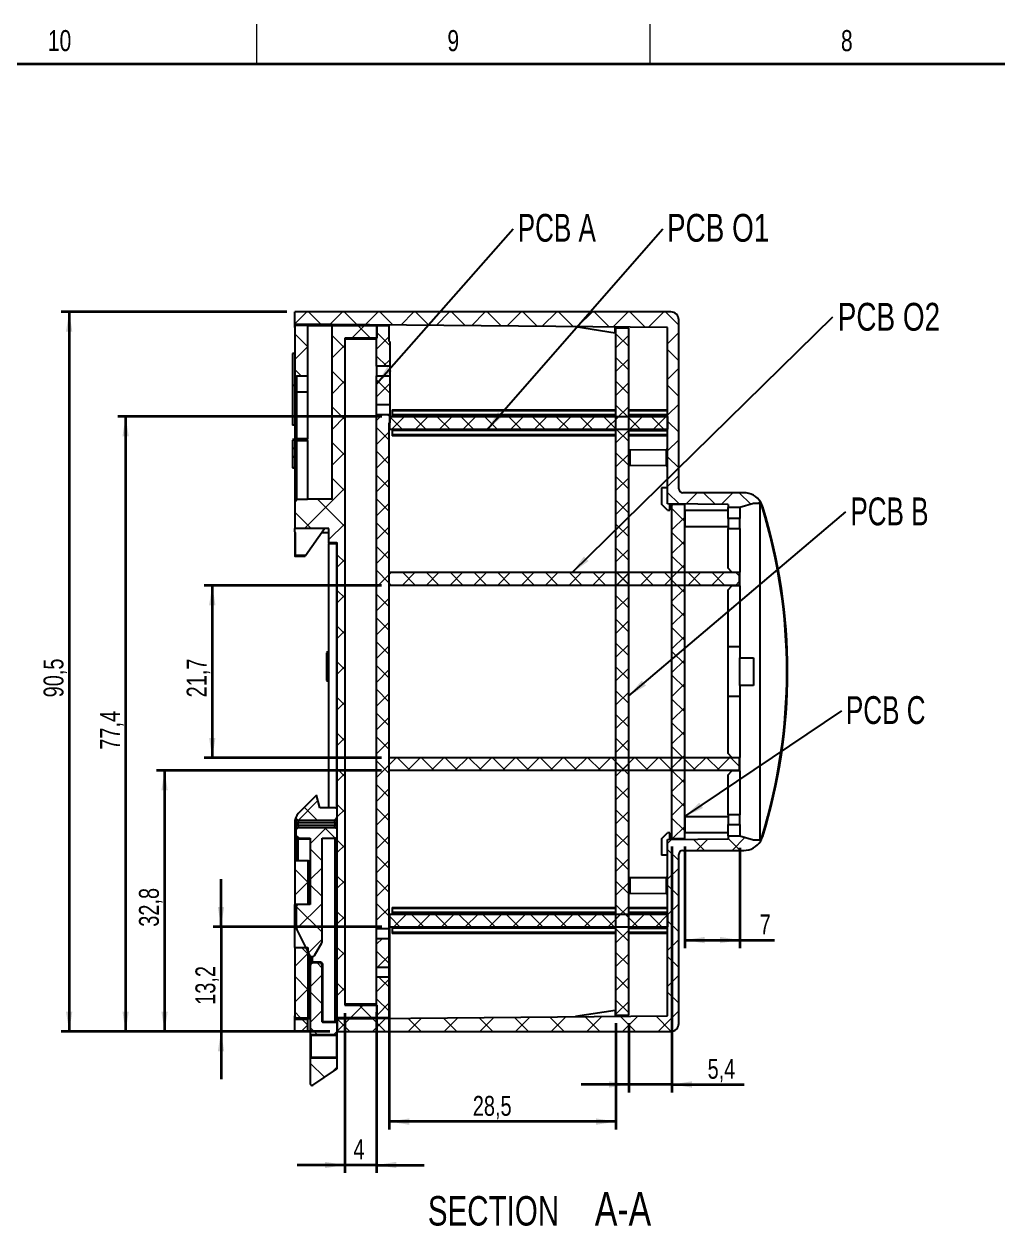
# Model space of a CAD drawing. Header units: millimetres. Extents: x 0 to 594, y 0 to 420.
# Drawn here: x 119.2 to 241.7, y 268.8 to 420 of the extents above; entities that cross this region are included whole.
import ezdxf

# ---------------------------------------------------------------- set-up
doc = ezdxf.new("R2010")
doc.units = ezdxf.units.MM
doc.linetypes.add('SLD-Solido', pattern=[0])
doc.layers.add('FORMAT', color=7, linetype='SLD-Solido', lineweight=35)
doc.styles.add('SLDTEXTSTYLE0', font='TXT', dxfattribs={"width": 0.75})
doc.styles.add('SLDTEXTSTYLE9', font='TXT', dxfattribs={"width": 0.7})
doc.dimstyles.new('SLDDIMSTYLE0', dxfattribs={"dimtxt": 2.5, "dimasz": 2.5, "dimexe": 0, "dimexo": 0.0625, "dimtad": 1, "dimdec": 1, "dimrnd": 1e-09, "dimzin": 12, "dimdsep": 46, "dimtxsty": 'SLDTEXTSTYLE0', "dimsah": 1, "dimcen": 0.09, "dimadec": 0, "dimazin": 3, "dimtfac": 1, "dimtdec": 1, "dimtofl": 0, "dimtmove": 0, "dimatfit": 3, "dimfxl": 1, "dimfrac": 2, "dimtolj": 1, "dimtzin": 12, "dimarcsym": 0})
doc.dimstyles.new('SLDDIMSTYLE1', dxfattribs={"dimtxt": 2.5, "dimasz": 2.5, "dimexe": 0, "dimexo": 0.0625, "dimtad": 1, "dimdec": 1, "dimrnd": 1e-09, "dimzin": 12, "dimdsep": 46, "dimtxsty": 'SLDTEXTSTYLE0', "dimsah": 1, "dimcen": 0.09, "dimadec": 0, "dimazin": 3, "dimtfac": 1, "dimtdec": 1, "dimtmove": 0, "dimatfit": 0, "dimfxl": 1, "dimfrac": 2, "dimtolj": 1, "dimtzin": 12, "dimarcsym": 0})
doc.dimstyles.new('SLDDIMSTYLE2', dxfattribs={"dimtxt": 0.18, "dimasz": 2.5, "dimexe": 0, "dimexo": 0.0625, "dimgap": 0, "dimtad": 0, "dimtih": 1, "dimtoh": 1, "dimdec": 0, "dimrnd": 1e-09, "dimzin": 0, "dimdsep": 46, "dimtxsty": 'Standard', "dimsah": 1, "dimcen": 0.09, "dimadec": 0, "dimazin": 0, "dimtfac": 2.5, "dimtdec": 0, "dimtofl": 0, "dimtmove": 0, "dimatfit": 3, "dimfxl": 1, "dimfrac": 2, "dimtolj": 1, "dimtzin": 0, "dimarcsym": 0})

# ---------------------------------------------------------------- blocks, each defined once
blk = doc.blocks.new('_D_2')
at = {"layer": 'FORMAT'}
for p, q in [((152.28, 383.8), (123.91, 383.8)), ((124.91, 383.8), (124.91, 293.29)), ((157.68, 293.29), (123.91, 293.29))]:
    blk.add_line(p, q, dxfattribs=at)
for points in [[(124.91, 383.8), (124.51, 381.3), (125.31, 381.3)], [(124.91, 293.29), (125.31, 295.79), (124.51, 295.79)]]:
    blk.add_solid(points, dxfattribs=at)
at = {"layer": 'FORMAT', "insert": (121.69, 335.31), "char_height": 2.5, "attachment_point": 1, "rotation": 90, "style": 'SLDTEXTSTYLE0'}
blk.add_mtext('90,5', dxfattribs=at)
blk = doc.blocks.new('_D_3')
at = {"layer": 'FORMAT'}
for p, q in [((200.73, 316.55), (200.73, 285.62)), ((195.29, 294.35), (195.29, 285.62)), ((195.29, 286.62), (189.29, 286.62)), ((200.73, 286.62), (195.29, 286.62)), ((200.73, 286.62), (209.83, 286.62))]:
    blk.add_line(p, q, dxfattribs=at)
for points in [[(195.29, 286.62), (192.79, 287.02), (192.79, 286.22)], [(200.73, 286.62), (203.23, 286.22), (203.23, 287.02)]]:
    blk.add_solid(points, dxfattribs=at)
at = {"layer": 'FORMAT', "insert": (205.21, 289.84), "char_height": 2.5, "attachment_point": 1, "style": 'SLDTEXTSTYLE0'}
blk.add_mtext('5,4', dxfattribs=at)
blk = doc.blocks.new('_D_4')
at = {"layer": 'FORMAT'}
for p, q in [((202.33, 316.55), (202.33, 303.78)), ((209.28, 316.4), (209.28, 303.78)), ((202.33, 304.78), (209.28, 304.78)), ((209.28, 304.78), (213.61, 304.78))]:
    blk.add_line(p, q, dxfattribs=at)
for points in [[(202.33, 304.78), (204.83, 304.38), (204.83, 305.18)], [(209.28, 304.78), (206.78, 305.18), (206.78, 304.38)]]:
    blk.add_solid(points, dxfattribs=at)
at = {"layer": 'FORMAT', "insert": (211.76, 308), "char_height": 2.5, "attachment_point": 1, "style": 'SLDTEXTSTYLE0'}
blk.add_mtext('7', dxfattribs=at)
blk = doc.blocks.new('_D_5')
at = {"layer": 'FORMAT'}
for p, q in [((165.18, 308.05), (165.18, 280.95)), ((193.69, 294.35), (193.69, 280.95)), ((193.69, 281.95), (165.18, 281.95))]:
    blk.add_line(p, q, dxfattribs=at)
for points in [[(165.18, 281.95), (167.68, 281.55), (167.68, 282.35)], [(193.69, 281.95), (191.19, 282.35), (191.19, 281.55)]]:
    blk.add_solid(points, dxfattribs=at)
at = {"layer": 'FORMAT', "insert": (175.68, 285.18), "char_height": 2.5, "attachment_point": 1, "style": 'SLDTEXTSTYLE0'}
blk.add_mtext('28,5', dxfattribs=at)
blk = doc.blocks.new('_D_6')
at = {"layer": 'FORMAT'}
for p, q in [((164.18, 349.4), (141.91, 349.4)), ((142.91, 349.4), (142.91, 327.7)), ((164.18, 327.7), (141.91, 327.7))]:
    blk.add_line(p, q, dxfattribs=at)
for points in [[(142.91, 349.4), (142.51, 346.9), (143.31, 346.9)], [(142.91, 327.7), (143.31, 330.2), (142.51, 330.2)]]:
    blk.add_solid(points, dxfattribs=at)
at = {"layer": 'FORMAT', "insert": (139.69, 335.31), "char_height": 2.5, "attachment_point": 1, "rotation": 90, "style": 'SLDTEXTSTYLE0'}
blk.add_mtext('21,7', dxfattribs=at)
blk = doc.blocks.new('_D_7')
at = {"layer": 'FORMAT'}
for p, q in [((164.18, 326.1), (135.91, 326.1)), ((136.91, 326.1), (136.91, 293.29)), ((157.68, 293.29), (135.91, 293.29))]:
    blk.add_line(p, q, dxfattribs=at)
for points in [[(136.91, 326.1), (136.51, 323.6), (137.31, 323.6)], [(136.91, 293.29), (137.31, 295.79), (136.51, 295.79)]]:
    blk.add_solid(points, dxfattribs=at)
at = {"layer": 'FORMAT', "insert": (133.69, 306.46), "char_height": 2.5, "attachment_point": 1, "rotation": 90, "style": 'SLDTEXTSTYLE0'}
blk.add_mtext('32,8', dxfattribs=at)
blk = doc.blocks.new('_D_8')
at = {"layer": 'FORMAT'}
for p, q in [((164.23, 370.64), (131.01, 370.64)), ((132.01, 370.64), (132.01, 293.29)), ((157.68, 293.29), (131.01, 293.29))]:
    blk.add_line(p, q, dxfattribs=at)
for points in [[(132.01, 370.64), (131.61, 368.14), (132.41, 368.14)], [(132.01, 293.29), (132.41, 295.79), (131.61, 295.79)]]:
    blk.add_solid(points, dxfattribs=at)
at = {"layer": 'FORMAT', "insert": (128.79, 328.73), "char_height": 2.5, "attachment_point": 1, "rotation": 90, "style": 'SLDTEXTSTYLE0'}
blk.add_mtext('77,4', dxfattribs=at)
blk = doc.blocks.new('_D_9')
at = {"layer": 'FORMAT'}
for p, q in [((144.01, 306.45), (144.01, 312.45)), ((164.23, 306.45), (143.01, 306.45)), ((144.01, 306.45), (144.01, 293.29)), ((157.68, 293.29), (143.01, 293.29)), ((144.01, 293.29), (144.01, 287.29))]:
    blk.add_line(p, q, dxfattribs=at)
for points in [[(144.01, 306.45), (144.41, 308.95), (143.61, 308.95)], [(144.01, 293.29), (143.61, 290.79), (144.41, 290.79)]]:
    blk.add_solid(points, dxfattribs=at)
at = {"layer": 'FORMAT', "insert": (140.79, 296.64), "char_height": 2.5, "attachment_point": 1, "rotation": 90, "style": 'SLDTEXTSTYLE0'}
blk.add_mtext('13,2', dxfattribs=at)
blk = doc.blocks.new('_D_10')
at = {"layer": 'FORMAT'}
for p, q in [((159.58, 295.6), (159.58, 275.49)), ((163.58, 295.7), (163.58, 275.49)), ((159.58, 276.49), (153.58, 276.49)), ((163.58, 276.49), (159.58, 276.49)), ((163.58, 276.49), (169.58, 276.49))]:
    blk.add_line(p, q, dxfattribs=at)
for points in [[(159.58, 276.49), (157.08, 276.89), (157.08, 276.09)], [(163.58, 276.49), (166.08, 276.09), (166.08, 276.89)]]:
    blk.add_solid(points, dxfattribs=at)
at = {"layer": 'FORMAT', "insert": (160.66, 279.72), "char_height": 2.5, "attachment_point": 1, "style": 'SLDTEXTSTYLE0'}
blk.add_mtext('4', dxfattribs=at)
blk = doc.blocks.new('SW_NOTE_0_1')
at = {"layer": 'FORMAT', "color": 0, "insert": (0.54, 1.86), "char_height": 3.5, "attachment_point": 1, "style": 'SLDTEXTSTYLE0'}
blk.add_mtext('PCB O1', dxfattribs=at)
blk = doc.blocks.new('SW_NOTE_0_2')
at = {"layer": 'FORMAT', "color": 0, "insert": (0.6, 1.75), "char_height": 3.5, "attachment_point": 1, "style": 'SLDTEXTSTYLE0'}
blk.add_mtext('PCB O2', dxfattribs=at)
blk = doc.blocks.new('SW_NOTE_0_3')
at = {"layer": 'FORMAT', "color": 0, "insert": (0.57, 1.8), "char_height": 3.5, "attachment_point": 1, "style": 'SLDTEXTSTYLE9'}
blk.add_mtext('PCB B', dxfattribs=at)
blk = doc.blocks.new('SW_NOTE_0_4')
at = {"layer": 'FORMAT', "color": 0, "insert": (0.51, 1.84), "char_height": 3.5, "attachment_point": 1, "style": 'SLDTEXTSTYLE9'}
blk.add_mtext('PCB C', dxfattribs=at)
blk = doc.blocks.new('SW_NOTE_0_5')
at = {"layer": 'FORMAT', "color": 0, "insert": (0.57, 1.86), "char_height": 3.5, "attachment_point": 1, "style": 'SLDTEXTSTYLE9'}
blk.add_mtext('PCB A', dxfattribs=at)

msp = doc.modelspace()

# ---------------------------------------------------------------- hatches: boundary and pattern name
at = {"linetype": 'SLD-Solido', "lineweight": 18}
h = msp.add_hatch(dxfattribs=at)
h.set_pattern_fill('ANSI37', scale=0.66667, style=0)
h.paths.add_polyline_path([(200.18, 370.64), (165.23, 370.64), (165.23, 369.04), (200.18, 369.04)], flags=0)
h = msp.add_hatch(dxfattribs=at)
h.set_pattern_fill('ANSI37', scale=0.66667, style=0)
h.paths.add_polyline_path([(165.18, 349.4), (209.18, 349.4), (209.18, 351), (165.18, 351)], flags=0)
h = msp.add_hatch(dxfattribs=at)
h.set_pattern_fill('ANSI37', scale=0.66667, style=0)
h.paths.add_polyline_path([(165.18, 326.1), (209.18, 326.1), (209.18, 327.7), (165.18, 327.7)], flags=0)
h = msp.add_hatch(dxfattribs=at)
h.set_pattern_fill('ANSI37', scale=0.66667, style=0)
h.paths.add_polyline_path([(200.18, 308.05), (165.23, 308.05), (165.23, 306.45), (200.18, 306.45)], flags=0)
at = {"layer": 'FORMAT', "linetype": 'SLD-Solido', "lineweight": 18}
h = msp.add_hatch(dxfattribs=at)
h.set_pattern_fill('ANSI37', color=256, style=0)
edge = h.paths.add_edge_path(flags=0)
edge.add_line((209.28, 359.2), (210.98, 359.7))
edge.add_line((210.98, 359.7), (211.81, 359.7))
edge.add_arc((211.81, 359.8), 0.1, 270, 391.3882)
edge.add_arc((209.76, 358.55), 2.5, 31.3882, 90)
edge.add_line((209.76, 361.05), (202.08, 361.05))
edge.add_arc((202.08, 361.55), 0.5, 180, 270, ccw=False)
edge.add_line((201.58, 361.55), (201.58, 382.8))
edge.add_arc((200.58, 382.8), 1, 0, 90)
edge.add_line((200.58, 383.8), (153.28, 383.8))
edge.add_line((153.28, 383.8), (153.28, 382.25))
edge.add_line((153.28, 382.25), (200.18, 381.84))
edge.add_line((200.18, 381.84), (200.18, 359.65))
edge.add_line((200.18, 359.65), (207.78, 359.58))
edge.add_line((207.78, 359.58), (207.78, 359.2))
edge.add_line((207.78, 359.2), (209.28, 359.2))
h = msp.add_hatch(dxfattribs=at)
h.set_pattern_fill('ANSI37', color=256, style=0)
edge = h.paths.add_edge_path(flags=0)
edge.add_line((153.53, 375.72), (154.88, 375.72))
edge.add_line((154.88, 375.72), (154.88, 382.08))
edge.add_line((154.88, 382.08), (153.53, 382.09))
edge.add_arc((153.53, 381.84), 0.25, 89.5, 180)
edge.add_line((153.28, 381.84), (153.28, 375.97))
edge.add_arc((153.53, 375.97), 0.25, 180, 270)
h = msp.add_hatch(dxfattribs=at)
h.set_pattern_fill('ANSI37', color=256, style=0)
edge = h.paths.add_edge_path(flags=0)
edge.add_line((159.58, 296.6), (159.58, 380.5))
edge.add_line((159.58, 380.5), (163.58, 380.5))
edge.add_line((163.58, 380.5), (163.58, 382.01))
edge.add_line((163.58, 382.01), (157.98, 382.06))
edge.add_line((157.98, 382.06), (157.98, 360.22))
edge.add_line((157.98, 360.22), (154.88, 360.22))
edge.add_line((154.88, 360.22), (153.53, 360.22))
edge.add_arc((153.53, 359.97), 0.25, 90, 180)
edge.add_line((153.28, 359.97), (153.28, 356.55))
edge.add_line((153.28, 356.55), (157.58, 356.55))
edge.add_line((157.58, 356.55), (157.58, 354.75))
edge.add_line((157.58, 354.75), (158.53, 354.75))
edge.add_arc((158.53, 354.65), 0.1, 0, 90, ccw=False)
edge.add_line((158.63, 354.65), (158.63, 295.04))
edge.add_line((158.63, 295.04), (163.58, 295.09))
edge.add_line((163.58, 295.09), (163.58, 296.6))
edge.add_line((163.58, 296.6), (159.58, 296.6))
h = msp.add_hatch(dxfattribs=at)
h.set_pattern_fill('ANSI37', color=256, scale=0.66667, style=0)
h.paths.add_polyline_path([(163.63, 382.05), (163.63, 380.5), (163.58, 380.5), (163.58, 376.95), (165.23, 376.95), (165.23, 380.05), (165.17, 380.05), (165.17, 382.05)], flags=0)
h = msp.add_hatch(dxfattribs=at)
h.set_pattern_fill('ANSI37', color=256, scale=0.666667, style=0)
h.paths.add_polyline_path([(193.69, 381.75), (193.69, 295.35), (195.29, 295.35), (195.29, 381.75)], flags=0)
h = msp.add_hatch(dxfattribs=at)
h.set_pattern_fill('ANSI37', color=256, scale=0.66667, style=0)
h.paths.add_polyline_path([(163.58, 372.1), (165.23, 372.1), (165.23, 375.75), (163.58, 375.75)], flags=0)
h = msp.add_hatch(dxfattribs=at)
h.set_pattern_fill('ANSI37', color=256, scale=0.66667, style=0)
h.paths.add_polyline_path([(163.58, 370.9), (163.58, 306.2), (165.23, 306.2), (165.23, 307.25), (165.16, 307.25), (165.16, 309.05), (165.18, 309.05), (165.18, 368.05), (165.16, 368.05), (165.16, 369.85), (165.23, 369.85), (165.23, 370.9)], flags=0)
h = msp.add_hatch(dxfattribs=at)
h.set_pattern_fill('ANSI37', color=256, scale=0.66667, style=0)
h.paths.add_polyline_path([(200.73, 317.55), (202.33, 317.55), (202.33, 359.55), (200.73, 359.55)], flags=0)
h = msp.add_hatch(dxfattribs=at)
h.set_pattern_fill('ANSI37', color=256, style=0)
edge = h.paths.add_edge_path(flags=0)
edge.add_line((153.73, 319.87), (158.33, 319.87))
edge.add_arc((158.33, 320.17), 0.3, 270, 360)
edge.add_line((158.63, 320.17), (158.63, 321.1))
edge.add_arc((158.33, 321.1), 0.3, 0, 90)
edge.add_line((158.33, 321.4), (156.43, 321.4))
edge.add_line((156.43, 321.4), (156, 323))
edge.add_line((156, 323), (153.72, 320.72))
edge.add_arc((154.43, 320.01), 1, 135, 174.0448)
edge.add_arc((153.73, 320.17), 0.3, 190.8841, 270)
h = msp.add_hatch(dxfattribs=at)
h.set_pattern_fill('ANSI37', color=256, style=0)
edge = h.paths.add_edge_path(flags=0)
edge.add_line((156.73, 317.6), (158.33, 317.6))
edge.add_arc((158.33, 317.9), 0.3, 270, 360)
edge.add_line((158.63, 317.9), (158.63, 318.6))
edge.add_arc((158.33, 318.6), 0.3, 0, 90)
edge.add_line((158.33, 318.9), (153.73, 318.9))
edge.add_arc((153.73, 318.6), 0.3, 90, 180)
edge.add_line((153.43, 318.6), (153.43, 317.9))
edge.add_arc((153.73, 317.9), 0.3, 180, 270)
edge.add_line((153.73, 317.6), (155.23, 317.6))
edge.add_line((155.23, 317.6), (155.23, 309.25))
edge.add_line((155.23, 309.25), (153.73, 309.25))
edge.add_arc((153.73, 309), 0.25, 90, 180)
edge.add_line((153.48, 309), (153.48, 306.43))
edge.add_arc((154.48, 306.43), 1, 180, 206.6746)
edge.add_line((153.59, 305.99), (155.14, 302.89))
edge.add_arc((155.34, 302.93), 0.2, 192.0906, 220.7399)
edge.add_arc((155.41, 303), 0.3, 220.7399, 270)
edge.add_line((155.41, 302.7), (155.52, 302.7))
edge.add_arc((155.52, 303), 0.3, 270, 330)
edge.add_line((155.78, 302.85), (156.69, 304.43))
edge.add_arc((156.43, 304.58), 0.3, 330, 360)
edge.add_line((156.73, 304.58), (156.73, 317.6))
h = msp.add_hatch(dxfattribs=at)
h.set_pattern_fill('ANSI37', color=256, style=0)
edge = h.paths.add_edge_path(flags=0)
edge.add_line((210.98, 317.4), (209.28, 317.9))
edge.add_line((209.28, 317.9), (207.78, 317.9))
edge.add_line((207.78, 317.9), (207.78, 317.51))
edge.add_line((207.78, 317.51), (200.18, 317.45))
edge.add_line((200.18, 317.45), (200.18, 295.25))
edge.add_line((200.18, 295.25), (158.68, 294.89))
edge.add_line((158.68, 294.89), (158.68, 293.29))
edge.add_line((158.68, 293.29), (200.58, 293.29))
edge.add_arc((200.58, 294.29), 1, 270, 360)
edge.add_line((201.58, 294.29), (201.58, 315.55))
edge.add_arc((202.08, 315.55), 0.5, 90, 180, ccw=False)
edge.add_line((202.08, 316.05), (209.76, 316.05))
edge.add_arc((209.76, 318.55), 2.5, 270, 328.6118)
edge.add_arc((211.81, 317.3), 0.1, 328.6118, 450)
edge.add_line((211.81, 317.4), (210.98, 317.4))
h = msp.add_hatch(dxfattribs=at)
h.set_pattern_fill('ANSI37', color=256, style=0)
edge = h.paths.add_edge_path(flags=0)
edge.add_line((154.93, 309.25), (154.93, 314.75))
edge.add_line((154.93, 314.75), (153.38, 314.75))
edge.add_arc((153.38, 314.65), 0.1, 90, 180)
edge.add_line((153.28, 314.65), (153.28, 309.25))
edge.add_line((153.28, 309.25), (154.93, 309.25))
h = msp.add_hatch(dxfattribs=at)
h.set_pattern_fill('ANSI37', color=256, scale=0.66667, style=0)
h.paths.add_polyline_path([(163.58, 301.35), (165.23, 301.35), (165.23, 305), (163.58, 305)], flags=0)
h = msp.add_hatch(dxfattribs=at)
h.set_pattern_fill('ANSI37', color=256, style=0)
edge = h.paths.add_edge_path(flags=0)
edge.add_line((154.93, 303.85), (153.28, 303.85))
edge.add_line((153.28, 303.85), (153.28, 295.25))
edge.add_arc((153.53, 295.25), 0.25, 180, 270.5)
edge.add_line((153.53, 295), (154.93, 295.01))
edge.add_line((154.93, 295.01), (154.93, 303.85))
h = msp.add_hatch(dxfattribs=at)
h.set_pattern_fill('ANSI37', color=256, style=0)
edge = h.paths.add_edge_path(flags=0)
edge.add_arc((156.83, 294.51), 0.1, 180, 270, ccw=False)
edge.add_line((156.73, 294.51), (156.73, 301.6))
edge.add_arc((156.43, 301.6), 0.3, 0, 90)
edge.add_line((156.43, 301.9), (155.53, 301.9))
edge.add_arc((155.53, 301.6), 0.3, 90, 180)
edge.add_line((155.23, 301.6), (155.23, 293.01))
edge.add_arc((155.33, 293.01), 0.1, 180, 270)
edge.add_line((155.33, 292.91), (158.53, 292.91))
edge.add_arc((158.53, 293.01), 0.1, 270, 360)
edge.add_line((158.63, 293.01), (158.63, 294.31))
edge.add_arc((158.53, 294.31), 0.1, 0, 90)
edge.add_line((158.53, 294.41), (156.83, 294.41))
h = msp.add_hatch(dxfattribs=at)
h.set_pattern_fill('ANSI37', color=256, scale=0.66667, style=0)
h.paths.add_polyline_path([(163.58, 300.15), (163.58, 296.6), (163.63, 296.6), (163.63, 295.05), (165.17, 295.05), (165.17, 297.05), (165.23, 297.05), (165.23, 300.15)], flags=0)
h = msp.add_hatch(dxfattribs=at)
h.set_pattern_fill('ANSI37', color=256, style=0)
h.paths.add_polyline_path([(154.88, 294.85), (153.28, 294.84), (153.28, 293.29), (154.88, 293.29)], flags=0)
h = msp.add_hatch(dxfattribs=at)
h.set_pattern_fill('ANSI37', color=256, style=0)
edge = h.paths.add_edge_path(flags=0)
edge.add_line((155.54, 286.54), (158.54, 288.54))
edge.add_arc((158.43, 288.71), 0.2, 303.69, 360)
edge.add_line((158.63, 288.71), (158.63, 289.81))
edge.add_arc((158.53, 289.81), 0.1, 0, 90)
edge.add_line((158.53, 289.91), (155.33, 289.91))
edge.add_arc((155.33, 289.81), 0.1, 90, 180)
edge.add_line((155.23, 289.81), (155.23, 286.71))
edge.add_arc((155.43, 286.71), 0.2, 180, 303.69)

# ---------------------------------------------------------------- linework, layer by layer
at = {"color": 7, "linetype": 'SLD-Solido', "lineweight": 18}
for p, q in [((148.5, 415), (148.5, 420)), ((198, 415), (198, 420))]:
    msp.add_line(p, q, dxfattribs=at)
at = {"color": 7, "linetype": 'SLD-Solido', "lineweight": 35}
msp.add_line((5, 415), (589, 415), dxfattribs=at)
at = {"color": 7, "linetype": 'SLD-Solido', "lineweight": 25}
for p, q in [((200.58, 383.8), (153.28, 383.8)), ((153.28, 382.25), (153.28, 383.8)), ((201.58, 361.55), (201.58, 382.8)), ((200.18, 381.84), (153.28, 382.25)), ((153.28, 381.84), (153.28, 382.25)), ((153.28, 381.84), (153.28, 375.97)), ((154.88, 382.08), (153.53, 382.09)), ((154.88, 382.08), (154.88, 375.72)), ((154.88, 382.08), (157.98, 382.06)), ((155.88, 382.07), (155.88, 382.23)), ((157.72, 382.06), (157.55, 382.22)), ((163.58, 382.01), (157.98, 382.06)), ((157.98, 360.22), (157.98, 382.06)), ((163.58, 382.01), (163.58, 380.5)), ((163.63, 380.5), (163.63, 382.05)), ((165.17, 382.05), (163.63, 382.05)), ((165.17, 380.05), (165.17, 382.05)), ((188.58, 381.95), (193.58, 381.15)), ((193.58, 381.15), (193.58, 381.9)), ((195.29, 381.75), (193.69, 381.75)), ((193.69, 295.35), (193.69, 381.75)), ((195.29, 295.35), (195.29, 381.75)), ((200.18, 359.65), (200.18, 381.84)), ((163.58, 380.5), (159.58, 380.5)), ((159.58, 380.5), (159.58, 296.6)), ((159.58, 380.4), (163.58, 380.4)), ((163.58, 376.95), (163.58, 380.5)), ((163.63, 380.5), (163.58, 380.5)), ((165.23, 380.05), (165.17, 380.05)), ((165.23, 380.05), (165.23, 376.95)), ((153.28, 378.54), (152.98, 378.54)), ((152.98, 378.54), (152.98, 374.54)), ((165.23, 376.95), (163.58, 376.95)), ((163.58, 376.95), (163.58, 375.75)), ((165.23, 376.95), (165.23, 375.75)), ((153.28, 375.97), (153.28, 373.72)), ((153.53, 373.72), (153.53, 375.72)), ((154.88, 375.72), (153.53, 375.72)), ((154.88, 375.72), (154.88, 373.72)), ((163.58, 375.75), (165.23, 375.75)), ((163.58, 372.1), (163.58, 375.75)), ((165.23, 375.75), (165.23, 372.1)), ((153.28, 374.54), (152.98, 374.54)), ((152.98, 374.54), (152.98, 369.54)), ((153.53, 373.72), (153.28, 373.72)), ((153.28, 373.72), (153.28, 367.83)), ((153.53, 373.72), (154.88, 373.72)), ((153.53, 367.83), (153.53, 373.72)), ((154.88, 373.72), (154.88, 367.83)), ((163.58, 370.9), (163.58, 372.1)), ((165.23, 372.1), (163.58, 372.1)), ((165.23, 372.1), (165.23, 370.9)), ((163.58, 370.9), (165.23, 370.9)), ((163.58, 306.2), (163.58, 370.9)), ((165.23, 370.9), (165.23, 369.85)), ((165.23, 370.64), (200.18, 370.64)), ((165.23, 369.04), (165.23, 370.64)), ((165.53, 371.49), (165.53, 371.36)), ((165.53, 371.49), (193.69, 371.47)), ((193.69, 371.35), (165.53, 371.36)), ((165.53, 371.36), (165.53, 370.83)), ((193.69, 370.84), (165.53, 370.83)), ((165.53, 370.83), (165.53, 370.7)), ((193.69, 370.72), (165.53, 370.7)), ((195.29, 371.47), (200.18, 371.47)), ((200.18, 371.34), (195.29, 371.35)), ((200.18, 370.84), (195.29, 370.84)), ((200.18, 370.72), (195.29, 370.72)), ((200.18, 370.64), (200.18, 369.04)), ((153.28, 369.54), (152.98, 369.54)), ((165.16, 368.05), (165.16, 369.85)), ((165.23, 369.85), (165.16, 369.85)), ((165.23, 369.04), (200.18, 369.04)), ((165.53, 368.99), (165.53, 368.86)), ((165.53, 368.99), (193.69, 368.97)), ((195.29, 368.97), (200.18, 368.97)), ((153.28, 367.75), (152.98, 367.75)), ((153.28, 367.69), (152.98, 367.69)), ((153.28, 367.64), (152.98, 367.64)), ((153.28, 367.83), (153.28, 359.97)), ((153.28, 367.83), (153.53, 367.83)), ((154.88, 367.83), (153.53, 367.83)), ((153.53, 367.62), (153.53, 367.83)), ((153.53, 360.22), (153.53, 367.62)), ((153.53, 367.62), (154.88, 367.62)), ((154.88, 367.62), (154.88, 367.83)), ((154.88, 367.62), (154.88, 360.22)), ((165.16, 368.05), (165.18, 368.05)), ((165.18, 309.05), (165.18, 368.05)), ((193.69, 368.85), (165.53, 368.86)), ((165.53, 368.86), (165.53, 368.33)), ((193.69, 368.34), (165.53, 368.33)), ((165.53, 368.33), (165.53, 368.2)), ((193.69, 368.22), (165.53, 368.2)), ((200.18, 368.84), (195.29, 368.85)), ((200.18, 368.34), (195.29, 368.34)), ((200.18, 368.22), (195.29, 368.22)), ((153.28, 366.62), (152.98, 366.62)), ((152.98, 365.94), (152.98, 365.66)), ((199.98, 366.46), (195.48, 366.42)), ((195.48, 364.5), (195.48, 366.42)), ((199.98, 366.46), (199.98, 364.46)), ((153.28, 365.57), (152.98, 365.57)), ((153.28, 365.51), (152.98, 365.51)), ((152.98, 365.51), (152.98, 364.19)), ((195.48, 364.5), (199.98, 364.46)), ((153.28, 364.19), (152.98, 364.19)), ((153.28, 364.14), (152.98, 364.14)), ((199.43, 361.65), (199.43, 359.6)), ((200.18, 361.65), (199.43, 361.65)), ((153.28, 359.97), (153.28, 356.55)), ((153.53, 360.22), (154.88, 360.22)), ((157.98, 360.22), (154.88, 360.22)), ((209.76, 361.05), (202.08, 361.05)), ((200.18, 358.85), (199.43, 359.6)), ((207.78, 359.58), (200.18, 359.65)), ((200.18, 358.85), (200.48, 358.85)), ((200.48, 358.85), (200.48, 359.64)), ((200.73, 317.55), (200.73, 359.55)), ((202.33, 359.55), (200.73, 359.55)), ((202.33, 317.55), (202.33, 359.55)), ((207.78, 358.8), (202.38, 358.8)), ((202.38, 356.8), (202.38, 358.8)), ((207.78, 359.58), (207.78, 359.2)), ((209.28, 359.2), (207.78, 359.2)), ((207.78, 357.8), (207.78, 359.2)), ((210.98, 359.7), (209.28, 359.2)), ((209.28, 359.2), (209.28, 357.8)), ((211.78, 359.68), (210.94, 359.68)), ((211.81, 359.7), (210.98, 359.7)), ((211.78, 359.68), (211.78, 317.41)), ((211.78, 359.6), (211.92, 359.6)), ((212.15, 359.28), (212.06, 359.25)), ((202.38, 356.8), (207.78, 356.8)), ((209.28, 357.8), (207.78, 357.8)), ((207.78, 357.8), (207.78, 356.55)), ((209.28, 356.55), (209.28, 357.8)), ((157.58, 356.55), (153.28, 356.55)), ((153.28, 356.15), (153.28, 356.55)), ((153.28, 356.15), (153.28, 353.15)), ((153.38, 353.15), (153.38, 356.05)), ((154.65, 353.15), (157.03, 356.55)), ((156.68, 356.05), (157.58, 356.05)), ((157.58, 354.75), (157.58, 356.55)), ((207.78, 356.55), (209.28, 356.55)), ((207.78, 351.55), (207.78, 356.55)), ((209.28, 356.55), (209.28, 351.05)), ((158.53, 354.75), (157.58, 354.75)), ((157.58, 354.75), (157.58, 354.65)), ((157.58, 354.65), (158.53, 354.65)), ((157.58, 321.4), (157.58, 354.65)), ((158.53, 354.65), (158.53, 354.75)), ((158.53, 354.65), (158.63, 354.65)), ((158.53, 354.65), (158.53, 321.32)), ((158.63, 295.04), (158.63, 354.65)), ((153.38, 353.15), (153.28, 353.15)), ((154.65, 353.15), (153.38, 353.15)), ((153.38, 353.05), (153.38, 353.15)), ((153.38, 353.05), (154.58, 353.05)), ((154.58, 353.05), (154.65, 353.15)), ((209.18, 351), (165.18, 351)), ((165.18, 349.4), (165.18, 351)), ((208.28, 351.05), (207.78, 351.55)), ((208.28, 351.05), (209.28, 351.05)), ((209.18, 351), (209.18, 349.4)), ((209.28, 349.35), (209.28, 351.05)), ((209.18, 349.4), (165.18, 349.4)), ((207.78, 348.85), (208.28, 349.35)), ((209.28, 349.35), (208.28, 349.35)), ((209.28, 349.35), (209.28, 341.7)), ((207.78, 341.7), (207.78, 348.85)), ((207.78, 341.7), (209.28, 341.7)), ((207.78, 335.4), (207.78, 341.7)), ((209.28, 341.7), (209.28, 340.3)), ((157.58, 340.98), (157.28, 340.98)), ((157.58, 340.93), (157.28, 340.93)), ((157.28, 340.93), (157.28, 337.77)), ((209.28, 336.8), (209.28, 340.3)), ((209.28, 340.3), (210.98, 340.28)), ((210.98, 340.28), (210.98, 336.81)), ((157.58, 337.77), (157.28, 337.77)), ((157.28, 337.77), (157.28, 337.41)), ((157.58, 337.41), (157.28, 337.41)), ((157.28, 337.35), (157.28, 337.34)), ((157.58, 337.34), (157.28, 337.34)), ((210.98, 336.81), (209.28, 336.8)), ((209.28, 336.8), (209.28, 335.4)), ((207.78, 328.25), (207.78, 335.4)), ((209.28, 335.4), (207.78, 335.4)), ((209.28, 335.4), (209.28, 327.75)), ((208.28, 327.75), (207.78, 328.25)), ((209.18, 327.7), (165.18, 327.7)), ((165.18, 326.1), (165.18, 327.7)), ((208.28, 327.75), (209.28, 327.75)), ((209.18, 327.7), (209.18, 326.1)), ((209.28, 326.05), (209.28, 327.75)), ((209.18, 326.1), (165.18, 326.1)), ((207.78, 325.55), (208.28, 326.05)), ((207.78, 320.55), (207.78, 325.55)), ((209.28, 326.05), (208.28, 326.05)), ((209.28, 326.05), (209.28, 320.55)), ((156, 323), (153.72, 320.72)), ((156.43, 321.4), (156, 323)), ((158.33, 321.4), (156.43, 321.4)), ((158.63, 320.17), (158.63, 321.1)), ((209.28, 320.55), (207.78, 320.55)), ((207.78, 320.55), (207.78, 319.3)), ((209.28, 319.3), (209.28, 320.55)), ((153.28, 319.82), (153.28, 318.37)), ((153.43, 319.93), (153.36, 319.91)), ((153.36, 319.88), (153.36, 319.91)), ((153.43, 320.1), (153.43, 320.01)), ((153.43, 320.01), (153.43, 319.57)), ((153.73, 319.57), (153.43, 319.57)), ((153.43, 319.57), (153.43, 319.2)), ((153.43, 319.2), (153.73, 319.2)), ((153.43, 319.2), (153.43, 318.6)), ((153.73, 319.87), (158.33, 319.87)), ((153.73, 319.87), (153.73, 319.57)), ((153.73, 319.57), (158.33, 319.57)), ((153.73, 319.2), (153.73, 319.57)), ((153.73, 319.2), (153.73, 318.9)), ((158.33, 319.2), (153.73, 319.2)), ((158.33, 319.57), (158.33, 319.87)), ((158.63, 319.57), (158.33, 319.57)), ((158.33, 319.57), (158.33, 319.2)), ((158.33, 318.9), (158.33, 319.2)), ((158.33, 319.2), (158.63, 319.2)), ((207.78, 320.3), (202.38, 320.3)), ((202.38, 318.3), (202.38, 320.3)), ((207.78, 319.3), (209.28, 319.3)), ((207.78, 317.9), (207.78, 319.3)), ((209.28, 319.3), (209.28, 317.9)), ((153.28, 318.37), (153.28, 317.51)), ((153.38, 317.51), (153.28, 317.51)), ((153.28, 317.51), (153.28, 316.45)), ((153.38, 318.37), (153.43, 318.38)), ((153.38, 317.51), (153.38, 318.37)), ((153.38, 316.55), (153.38, 317.51)), ((153.43, 317.51), (153.38, 317.51)), ((153.43, 318.6), (153.43, 317.9)), ((153.43, 317.9), (153.43, 317.5)), ((153.43, 317.5), (153.73, 317.5)), ((153.43, 317.5), (153.43, 314.75)), ((158.33, 318.9), (153.73, 318.9)), ((153.73, 317.6), (155.23, 317.6)), ((153.73, 317.5), (153.73, 317.6)), ((153.73, 317.5), (155.23, 317.5)), ((153.73, 314.75), (153.73, 317.5)), ((155.23, 317.6), (155.23, 309.25)), ((156.73, 304.58), (156.73, 317.6)), ((156.73, 317.6), (158.33, 317.6)), ((158.33, 317.6), (158.33, 294.51)), ((158.63, 317.9), (158.63, 318.6)), ((199.43, 317.5), (200.18, 318.25)), ((199.43, 317.5), (199.43, 315.45)), ((200.48, 318.25), (200.18, 318.25)), ((200.18, 317.45), (207.78, 317.51)), ((200.48, 317.45), (200.48, 318.25)), ((200.73, 317.55), (202.33, 317.55)), ((202.38, 318.3), (207.78, 318.3)), ((207.78, 317.9), (207.78, 317.51)), ((207.78, 317.9), (209.28, 317.9)), ((209.28, 317.9), (210.98, 317.4)), ((211.92, 317.5), (211.78, 317.5)), ((212.15, 317.81), (212.06, 317.84)), ((153.28, 316.45), (153.28, 314.65)), ((153.43, 316.55), (153.38, 316.55)), ((153.38, 314.75), (153.38, 316.55)), ((200.18, 295.25), (200.18, 317.45)), ((202.08, 316.05), (209.76, 316.05)), ((210.94, 317.41), (211.78, 317.41)), ((210.98, 317.4), (211.81, 317.4)), ((153.28, 314.65), (153.28, 309.25)), ((154.93, 314.75), (153.38, 314.75)), ((154.93, 314.75), (154.93, 309.25)), ((155.03, 314.75), (154.93, 314.75)), ((155.03, 314.75), (155.23, 314.75)), ((155.03, 309.25), (155.03, 314.75)), ((200.18, 315.45), (199.43, 315.45)), ((201.58, 294.29), (201.58, 315.55)), ((199.98, 312.63), (195.48, 312.59)), ((195.48, 310.67), (195.48, 312.59)), ((199.98, 312.63), (199.98, 310.64)), ((195.48, 310.67), (199.98, 310.64)), ((154.93, 309.25), (153.28, 309.25)), ((153.28, 303.85), (153.28, 309.25)), ((153.48, 309), (153.48, 306.43)), ((155.23, 309.25), (153.73, 309.25)), ((165.16, 307.25), (165.16, 309.05)), ((165.18, 309.05), (165.16, 309.05)), ((165.53, 308.89), (165.53, 308.77)), ((165.53, 308.89), (193.69, 308.88)), ((193.69, 308.75), (165.53, 308.77)), ((165.53, 308.77), (165.53, 308.23)), ((195.29, 308.88), (200.18, 308.87)), ((200.18, 308.75), (195.29, 308.75)), ((165.16, 307.25), (165.23, 307.25)), ((165.23, 308.05), (200.18, 308.05)), ((165.23, 306.45), (165.23, 308.05)), ((165.23, 306.2), (165.23, 307.25)), ((193.69, 308.25), (165.53, 308.23)), ((165.53, 308.23), (165.53, 308.11)), ((193.69, 308.12), (165.53, 308.11)), ((200.18, 308.25), (195.29, 308.25)), ((200.18, 308.12), (195.29, 308.12)), ((200.18, 308.05), (200.18, 306.45)), ((153.59, 305.99), (155.14, 302.89)), ((165.23, 306.2), (163.58, 306.2)), ((163.58, 305), (163.58, 306.2)), ((165.23, 306.45), (200.18, 306.45)), ((165.23, 305), (165.23, 306.2)), ((165.53, 306.39), (165.53, 306.27)), ((165.53, 306.39), (193.69, 306.38)), ((193.69, 306.25), (165.53, 306.27)), ((165.53, 306.27), (165.53, 305.73)), ((193.69, 305.75), (165.53, 305.73)), ((165.53, 305.73), (165.53, 305.61)), ((193.69, 305.62), (165.53, 305.61)), ((195.29, 306.38), (200.18, 306.37)), ((200.18, 306.25), (195.29, 306.25)), ((200.18, 305.75), (195.29, 305.75)), ((200.18, 305.62), (195.29, 305.62)), ((155.78, 302.85), (156.69, 304.43)), ((163.58, 305), (165.23, 305)), ((163.58, 301.35), (163.58, 305)), ((165.23, 301.35), (165.23, 305)), ((153.28, 303.85), (154.93, 303.85)), ((153.28, 303.85), (153.28, 295.25)), ((154.93, 303.85), (154.93, 295.01)), ((155.03, 295.01), (155.03, 303.11)), ((155.23, 302.76), (155.23, 302)), ((155.41, 302.7), (155.52, 302.7)), ((155.53, 302), (155.53, 302.7)), ((155.53, 302), (155.23, 302)), ((155.23, 302), (155.23, 301.6)), ((155.23, 301.6), (155.23, 293.01)), ((155.53, 301.9), (155.53, 302)), ((156.43, 302), (155.53, 302)), ((156.43, 301.9), (155.53, 301.9)), ((156.43, 302), (156.43, 301.9)), ((156.59, 301.96), (156.55, 301.87)), ((156.73, 294.51), (156.73, 301.6)), ((156.83, 301.6), (156.73, 301.6)), ((156.83, 294.51), (156.83, 301.6)), ((165.23, 301.35), (163.58, 301.35)), ((163.58, 300.15), (163.58, 301.35)), ((165.23, 300.15), (165.23, 301.35)), ((163.58, 300.15), (165.23, 300.15)), ((163.58, 296.6), (163.58, 300.15)), ((165.23, 297.05), (165.23, 300.15)), ((163.58, 296.7), (159.58, 296.7)), ((159.58, 296.6), (163.58, 296.6)), ((163.58, 296.6), (163.63, 296.6)), ((163.58, 296.6), (163.58, 295.09)), ((163.63, 295.05), (163.63, 296.6)), ((165.17, 297.05), (165.23, 297.05)), ((165.17, 295.05), (165.17, 297.05)), ((153.28, 294.84), (153.28, 295.25)), ((153.28, 294.84), (154.88, 294.85)), ((153.28, 293.29), (153.28, 294.84)), ((153.53, 295), (154.93, 295.01)), ((155.23, 294.86), (154.88, 294.85)), ((154.88, 294.85), (154.88, 293.29)), ((154.93, 295.01), (155.03, 295.01)), ((155.23, 295.01), (155.03, 295.01)), ((158.63, 295.04), (163.58, 295.09)), ((158.63, 294.51), (158.63, 295.04)), ((158.68, 294.89), (158.63, 294.89)), ((158.68, 294.89), (200.18, 295.25)), ((158.68, 293.29), (158.68, 294.89)), ((163.63, 295.05), (165.17, 295.05)), ((193.58, 295.94), (188.58, 295.15)), ((193.58, 295.94), (193.58, 295.19)), ((193.69, 295.35), (195.29, 295.35)), ((153.28, 293.29), (154.88, 293.29)), ((155.23, 293.29), (154.88, 293.29)), ((156.83, 294.51), (156.73, 294.51)), ((156.83, 294.41), (156.83, 294.51)), ((158.33, 294.51), (156.83, 294.51)), ((158.53, 294.41), (156.83, 294.41)), ((158.33, 294.41), (158.33, 294.51)), ((158.63, 294.51), (158.33, 294.51)), ((158.63, 293.01), (158.63, 294.31)), ((158.68, 293.29), (158.63, 293.29)), ((158.68, 293.29), (200.58, 293.29)), ((155.23, 293.01), (155.23, 292.81)), ((155.33, 292.81), (155.23, 292.81)), ((155.23, 292.81), (155.23, 290.01)), ((155.33, 292.91), (158.53, 292.91)), ((155.33, 292.81), (155.33, 292.91)), ((155.33, 292.81), (158.53, 292.81)), ((155.33, 290.01), (155.33, 292.81)), ((158.53, 292.91), (158.53, 292.81)), ((158.63, 292.81), (158.53, 292.81)), ((158.53, 292.81), (158.53, 290.01)), ((158.63, 292.81), (158.63, 293.01)), ((158.63, 290.01), (158.63, 292.81)), ((155.33, 290.01), (155.23, 290.01)), ((155.23, 290.01), (155.23, 289.81)), ((155.23, 289.81), (155.23, 286.71)), ((158.53, 290.01), (155.33, 290.01)), ((155.33, 289.91), (155.33, 290.01)), ((158.53, 289.91), (155.33, 289.91)), ((158.53, 290.01), (158.53, 289.91)), ((158.63, 290.01), (158.53, 290.01)), ((158.63, 289.81), (158.63, 290.01)), ((158.63, 288.71), (158.63, 289.81)), ((155.54, 286.54), (158.54, 288.54))]:
    msp.add_line(p, q, dxfattribs=at)
at = {"color": 7, "linetype": 'SLD-Solido', "lineweight": 25, "flags": 128}
msp.add_lwpolyline([(153.43, 320.1), (153.44, 320.16), (153.45, 320.2)], dxfattribs=at)
at = {"color": 7, "linetype": 'SLD-Solido', "lineweight": 25}
for centre, radius, start, end in [((200.58, 382.8), 1, 0, 90), ((153.53, 381.84), 0.25, 89.5, 180), ((153.53, 375.97), 0.25, 180, 270), ((153.51, 367.85), 0.233, 185.0755, 274.3043), ((195.48, 366.22), 0.2, 90.5, 161.8051), ((199.98, 366.66), 0.2, 270.5, 0), ((195.48, 364.7), 0.2, 198.1949, 269.5), ((199.98, 364.26), 0.2, 0, 89.5), ((202.08, 361.55), 0.5, 180, 270), ((153.53, 359.97), 0.25, 90, 180), ((209.76, 358.55), 2.5, 31.3882, 90), ((211.81, 359.8), 0.1, 270, 31.3882), ((202.38, 358.7), 0.1, 90, 120), ((209.76, 358.55), 2.4, 17.1665, 25.9445), ((209.76, 358.55), 2.5, 17.1665, 25.9445), ((145.02, 338.55), 70.16, 342.8335, 17.1665), ((145.02, 338.55), 70.26, 342.8335, 17.1665), ((202.38, 356.9), 0.1, 240, 270), ((153.38, 356.15), 0.1, 180, 270), ((158.53, 354.65), 0.1, 0, 90), ((153.38, 353.15), 0.1, 180, 270), ((154.43, 320.01), 1, 135, 174.0448), ((158.33, 321.1), 0.3, 0, 90), ((154.78, 319.55), 1.5, 169.1205, 180), ((154.78, 319.55), 1.5, 151.4541, 166.5969), ((153.73, 320.17), 0.3, 190.8841, 270), ((158.33, 320.17), 0.3, 270, 0), ((202.38, 320.2), 0.1, 90, 120), ((153.73, 318.6), 0.3, 90, 180), ((153.73, 317.9), 0.3, 180, 270), ((158.33, 318.6), 0.3, 0, 90), ((158.33, 317.9), 0.3, 270, 0), ((202.38, 318.4), 0.1, 240, 270), ((209.76, 318.55), 2.4, 334.0555, 342.8335), ((209.76, 318.55), 2.5, 334.0555, 342.8335), ((153.38, 316.45), 0.1, 90, 180), ((202.08, 315.55), 0.5, 90, 180), ((209.76, 318.55), 2.5, 270, 328.6118), ((211.81, 317.3), 0.1, 328.6118, 90), ((153.38, 314.65), 0.1, 90, 180), ((195.48, 312.39), 0.2, 90.5, 161.8051), ((199.98, 312.83), 0.2, 270.5, 0), ((195.48, 310.87), 0.2, 198.1949, 269.5), ((199.98, 310.44), 0.2, 0, 89.5), ((153.73, 309), 0.25, 90, 180), ((154.48, 306.43), 1, 180, 206.6746), ((156.43, 304.58), 0.3, 330, 0), ((155.34, 302.93), 0.2, 192.0906, 220.7399), ((155.41, 303), 0.3, 220.7399, 270), ((155.52, 303), 0.3, 270, 330), ((155.53, 301.6), 0.3, 90, 180), ((156.43, 301.6), 0.4, 66.9361, 90), ((156.43, 301.6), 0.3, 0, 90), ((156.43, 301.6), 0.4, 0, 66.9361), ((153.53, 295.25), 0.25, 180, 270.5), ((156.83, 294.51), 0.1, 180, 270), ((158.53, 294.31), 0.1, 0, 90), ((200.58, 294.29), 1, 270, 0), ((155.33, 293.01), 0.1, 180, 270), ((158.53, 293.01), 0.1, 270, 0), ((155.33, 289.81), 0.1, 90, 180), ((158.53, 289.81), 0.1, 0, 90), ((158.43, 288.71), 0.2, 303.69, 360), ((155.43, 286.71), 0.2, 180, 303.69)]:
    msp.add_arc(centre, radius, start, end, dxfattribs=at)
for points, knots in [([(152.98, 367.64), (152.98, 367.6), (152.98, 367.53), (152.98, 367.29), (152.98, 366.98), (152.98, 366.74), (152.98, 366.62)], [0, 0, 0, 0, 0.231065, 0.478857, 0.724263, 1, 1, 1, 1]), ([(152.98, 366.62), (152.98, 366.5), (152.98, 366.28), (152.98, 365.99), (152.98, 365.78), (152.98, 365.64), (152.98, 365.59), (152.98, 365.57)], [0, 0, 0, 0, 0.24709, 0.470907, 0.64768, 0.826614, 1, 1, 1, 1]), ([(212.01, 359.64), (212, 359.67), (211.97, 359.73), (211.93, 359.8), (211.9, 359.84), (211.9, 359.85), (211.9, 359.85)], [0, 0, 0, 0, 0.284201, 0.566098, 0.784408, 1, 1, 1, 1]), ([(211.81, 359.7), (211.81, 359.7), (211.81, 359.7), (211.82, 359.69), (211.85, 359.67), (211.88, 359.63), (211.91, 359.61), (211.92, 359.6)], [0, 0, 0, 0, 0.108161, 0.220727, 0.465189, 0.730187, 1, 1, 1, 1]), ([(153.38, 318.37), (153.38, 318.57), (153.37, 318.97), (153.36, 319.49), (153.36, 319.78), (153.36, 319.86), (153.36, 319.88)], [0, 0, 0, 0, 0.288604, 0.574894, 0.857882, 1, 1, 1, 1]), ([(211.92, 317.5), (211.91, 317.48), (211.88, 317.46), (211.85, 317.43), (211.82, 317.41), (211.81, 317.4), (211.81, 317.4), (211.81, 317.4)], [0, 0, 0, 0, 0.269813, 0.534811, 0.779273, 0.891839, 1, 1, 1, 1]), ([(211.9, 317.24), (211.9, 317.25), (211.91, 317.26), (211.94, 317.32), (211.98, 317.38), (212, 317.43), (212.01, 317.45)], [0, 0, 0, 0, 0.273683, 0.552942, 0.775926, 1, 1, 1, 1]), ([(158.63, 294.51), (158.62, 294.48), (158.61, 294.44), (158.55, 294.42), (158.53, 294.41)], [0, 0, 0, 0, 0.561913, 1, 1, 1, 1])]:
    msp.add_open_spline(points, degree=3, knots=knots, dxfattribs=at)
for points in [[(211.92, 359.6), (211.93, 359.6), (211.96, 359.61), (211.99, 359.63), (212.01, 359.64), (212.01, 359.64), (212.01, 359.64)], [(153.36, 319.91), (153.35, 319.91), (153.32, 319.9), (153.3, 319.88), (153.28, 319.85), (153.28, 319.83), (153.28, 319.82)], [(153.38, 318.37), (153.37, 318.37), (153.34, 318.37), (153.31, 318.37), (153.29, 318.37), (153.28, 318.37), (153.28, 318.37)], [(212.01, 317.45), (212.01, 317.45), (212.01, 317.45), (211.99, 317.46), (211.96, 317.48), (211.93, 317.49), (211.92, 317.5)]]:
    msp.add_open_spline(points, degree=3, dxfattribs=at)

# ---------------------------------------------------------------- block references
at = {"layer": 'FORMAT'}
for name, p in [('SW_NOTE_0_5', (180.76, 394.26)), ('SW_NOTE_0_1', (199.56, 394.26)), ('SW_NOTE_0_2', (220.98, 383.18)), ('SW_NOTE_0_3', (222.6, 358.65)), ('SW_NOTE_0_4', (222.1, 333.62))]:
    msp.add_blockref(name, p, dxfattribs=at)

# ---------------------------------------------------------------- texts
at = {"color": 7, "linetype": 'Continuous', "lineweight": 0, "attachment_point": 2, "style": 'SLDTEXTSTYLE0'}
for s, insert, char_height in [('10', (123.7, 419.24), 2.646), ('9', (173.22, 419.24), 2.65), ('8', (222.72, 419.24), 2.65)]:
    msp.add_mtext(s, dxfattribs=dict(at, insert=insert, char_height=char_height))
at = {"layer": 'FORMAT', "attachment_point": 2, "style": 'SLDTEXTSTYLE0'}
for s, insert, char_height in [('SECTION', (178.28, 272.58), 3.704), ('A-A', (194.57, 273.11), 4.233)]:
    msp.add_mtext(s, dxfattribs=dict(at, insert=insert, char_height=char_height))

# ---------------------------------------------------------------- dimensions: what is measured, and where the dimension line sits
at = {"layer": 'FORMAT'}
for base, p1, p2, dimstyle, picture, middle in [((124.91, 293.29), (153.28, 383.8), (158.68, 293.29), 'SLDDIMSTYLE0', '_D_2', (124.91, 338.55)), ((132.0104, 293.2896), (165.2315, 370.6443), (158.6815, 293.2896), 'SLDDIMSTYLE0', '_D_8', (132.0104, 331.9669)), ((142.91, 327.7), (165.18, 349.4), (165.18, 327.7), 'SLDDIMSTYLE0', '_D_6', (142.91, 338.55)), ((136.91, 293.29), (165.18, 326.1), (158.68, 293.29), 'SLDDIMSTYLE0', '_D_7', (136.91, 309.69)), ((144.01, 293.29), (165.23, 306.45), (158.68, 293.29), 'SLDDIMSTYLE1', '_D_9', (144.01, 299.87))]:
    dim = msp.add_linear_dim(base=base, p1=p1, p2=p2, angle=90, dimstyle=dimstyle, dxfattribs=at)
    dim.commit()
    dim.dimension.update_dxf_attribs({"geometry": picture, "text_midpoint": middle, "dimtype": 160})
for base, p1, p2, dimstyle, picture, middle in [((195.29, 286.62), (200.73, 317.55), (195.29, 295.35), 'SLDDIMSTYLE1', '_D_3', (207.52, 286.62)), ((209.28153746, 304.77800209), (202.33153746, 317.5465939), (209.28153746, 317.3965939), 'SLDDIMSTYLE0', '_D_4', (212.6829066, 304.77800209)), ((165.18, 281.95), (193.69, 295.35), (165.18, 309.05), 'SLDDIMSTYLE0', '_D_5', (178.91, 281.95)), ((159.58, 276.49), (163.58, 296.7), (159.58, 296.6), 'SLDDIMSTYLE1', '_D_10', (161.58, 276.49))]:
    dim = msp.add_linear_dim(base=base, p1=p1, p2=p2, dimstyle=dimstyle, dxfattribs=at)
    dim.commit()
    dim.dimension.update_dxf_attribs({"geometry": picture, "text_midpoint": middle, "dimtype": 160})

# ---------------------------------------------------------------- leaders
for points in [[(163.58, 374.74), (180.76, 394.26)], [(177.51, 369.04), (199.56, 394.26)], [(188.17, 351), (220.98, 383.18)], [(195.29, 335.49), (222.6, 358.65)], [(202.33, 320.33), (222.1, 333.62)]]:
    msp.add_leader(points, dimstyle='SLDDIMSTYLE2', dxfattribs=at)

doc.saveas('drawing.dxf')
